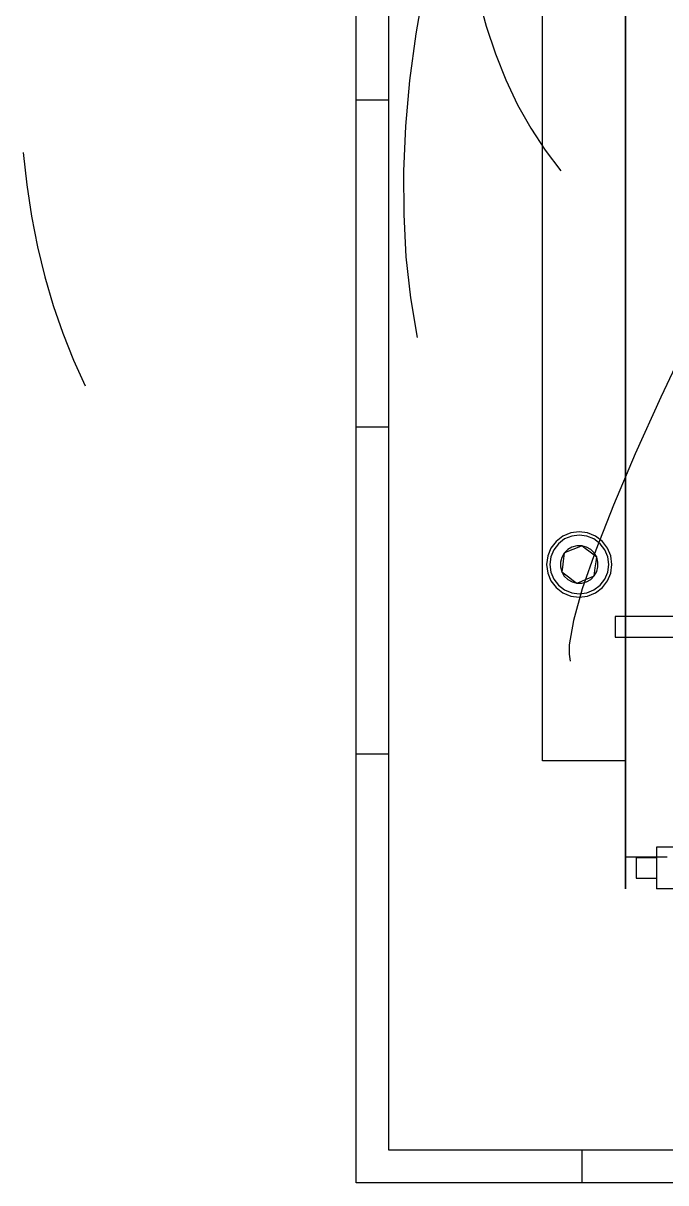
# Model space of a CAD drawing. Extents: x -1 to 1284, y 105 to 936.
# Drawn here: x 64.1 to 162.3, y 105 to 282.2 of the extents above; entities that cross this region are included whole.
import ezdxf

# ---------------------------------------------------------------- set-up
doc = ezdxf.new("R2010")
doc.units = 0

msp = doc.modelspace()

# ---------------------------------------------------------------- linework, layer by layer
for p, q in [((115, 105), (115, 936)), ((120, 110), (120, 930.999)), ((156.198, 149.955), (156.198, 713.128)), ((156.198, 713.128), (156.198, 149.955)), ((156.198, 149.955), (156.198, 713.128)), ((156.198, 713.128), (156.198, 149.955)), ((156.198, 149.955), (156.198, 713.128)), ((156.198, 713.128), (156.198, 149.955)), ((156.198, 149.955), (156.198, 713.128)), ((156.198, 713.128), (156.198, 149.955)), ((156.198, 149.955), (156.198, 713.128)), ((156.198, 713.128), (156.198, 149.955)), ((156.198, 149.955), (156.198, 713.128)), ((156.198, 713.128), (156.198, 149.955)), ((156.198, 149.955), (156.198, 713.128)), ((156.198, 713.128), (156.198, 149.955)), ((156.198, 149.955), (156.198, 713.128)), ((156.198, 713.128), (156.198, 149.955)), ((156.198, 149.955), (156.198, 713.128)), ((156.198, 713.128), (156.198, 149.955)), ((156.198, 149.955), (156.198, 713.128)), ((156.198, 713.128), (156.198, 149.955)), ((156.198, 149.955), (156.198, 713.128)), ((156.198, 713.128), (156.198, 149.955)), ((143.498, 169.511), (143.498, 693.573)), ((156.198, 191.573), (156.198, 549.211)), ((125.396, 287.882), (124.120057, 280.617262)), ((133.705735, 286.18789), (134.892974, 281.788178)), ((124.120057, 280.617262), (123.169491, 273.481172)), ((134.892974, 281.788178), (136.286115, 277.580879)), ((136.286115, 277.580879), (137.88376, 273.57346)), ((123.169491, 273.481172), (122.544605, 266.488816)), ((137.88376, 273.57346), (139.68451, 269.773386)), ((120, 270.5), (115, 270.5)), ((139.68451, 269.773386), (141.686966, 266.188124)), ((122.544605, 266.488816), (122.245703, 259.655278)), ((141.686966, 266.188124), (143.889729, 262.82514)), ((64.1194, 262.494), (64.674493, 257.547488)), ((143.889729, 262.82514), (146.2914, 259.6919)), ((122.245703, 259.655278), (122.273088, 252.995643)), ((64.674493, 257.547488), (65.41231, 252.729385)), ((65.41231, 252.729385), (66.331404, 248.04514)), ((122.273088, 252.995643), (122.627063, 246.524995)), ((66.331404, 248.04514), (67.430327, 243.500206)), ((122.627063, 246.524995), (123.307933, 240.258419)), ((67.430327, 243.500206), (68.70763, 239.100034)), ((123.307933, 240.258419), (124.316, 234.211)), ((68.70763, 239.100034), (70.161865, 234.850074)), ((70.161865, 234.850074), (71.791584, 230.755779)), ((166.060285, 234.554172), (161.589029, 225.104969)), ((71.791584, 230.755779), (73.59534, 226.8226)), ((161.589029, 225.104969), (157.670075, 216.429999)), ((120, 220.5), (115, 220.5)), ((157.670075, 216.429999), (154.338501, 208.601941)), ((154.338501, 208.601941), (151.629382, 201.69347)), ((146.61101, 203.841118), (145.567744, 203.038936)), ((147.827353, 204.343522), (146.61101, 203.841118)), ((147.955718, 203.860269), (146.86101, 203.408106)), ((149.111005, 204.51099), (147.827353, 204.343522)), ((149.111005, 204.01099), (147.955718, 203.860269)), ((150.394657, 204.343522), (149.111005, 204.51099)), ((150.266292, 203.860269), (149.111005, 204.01099)), ((151.361, 203.408106), (150.266292, 203.860269)), ((151.611, 203.841118), (150.394657, 204.343522)), ((152.654266, 203.038936), (151.611, 203.841118)), ((145.567744, 203.038936), (144.780887, 202.010995)), ((145.922071, 202.686142), (145.213899, 201.760995)), ((146.86101, 203.408106), (145.922071, 202.686142)), ((147.999974, 202.174354), (147.353181, 201.79984)), ((148.721203, 202.370394), (147.999974, 202.174354)), ((149.019832, 202.180664), (148.131481, 201.810166)), ((149.481, 202.373), (148.721203, 202.370394)), ((149.481, 202.373), (149.019832, 202.180664)), ((150.031446, 201.953151), (149.480521, 202.373769)), ((150.214723, 202.178168), (149.48053, 202.37377)), ((150.862457, 201.805285), (150.214723, 202.178168)), ((152.299939, 202.686142), (151.361, 203.408106)), ((153.008111, 201.760995), (152.299939, 202.686142)), ((153.441124, 202.010995), (152.654266, 203.038936)), ((144.284092, 200.815586), (144.111015, 199.511)), ((144.780887, 202.010995), (144.284092, 200.815586)), ((144.766784, 200.685127), (144.611015, 199.511)), ((145.213899, 201.760995), (144.766784, 200.685127)), ((146.438356, 200.602692), (146.247515, 199.880069)), ((146.816, 201.262), (146.438356, 200.602692)), ((146.816, 201.262), (146.654305, 200.01032)), ((147.212801, 201.427018), (146.816686, 201.26181)), ((147.353181, 201.79984), (146.81669, 201.26181)), ((148.131481, 201.810166), (147.212801, 201.427018)), ((151.629382, 201.69347), (149.577795, 195.777264)), ((150.77185, 201.387875), (150.031446, 201.953151)), ((151.775, 200.622), (150.77185, 201.387875)), ((151.392845, 201.278701), (150.862457, 201.805285)), ((151.775, 200.622), (151.392845, 201.278701)), ((151.686038, 199.934537), (151.77484, 200.621963)), ((151.972541, 199.888329), (151.774839, 200.62196)), ((153.455228, 200.685127), (153.008111, 201.760995)), ((153.93792, 200.815586), (153.441124, 202.010995)), ((153.611, 199.511), (153.455228, 200.685127)), ((154.111, 199.511), (153.93792, 200.815586)), ((144.111015, 199.511), (144.284093, 198.206414)), ((144.611015, 199.511), (144.766786, 198.336873)), ((146.247515, 199.880069), (146.248456, 199.132672)), ((146.248456, 199.132672), (146.446158, 198.39904)), ((146.534962, 199.086473), (146.446157, 198.399047)), ((146.654305, 200.01032), (146.534962, 199.086473)), ((151.405, 197.759), (151.566695, 199.01069)), ((151.566695, 199.01069), (151.686038, 199.934537)), ((151.782643, 198.418308), (151.973483, 199.140931)), ((151.973483, 199.140931), (151.972541, 199.888329)), ((153.455228, 198.336873), (153.610997, 199.511)), ((153.610997, 199.511), (153.611, 199.511)), ((153.93792, 198.206414), (154.110997, 199.511)), ((154.110997, 199.511), (154.111, 199.511)), ((144.284093, 198.206414), (144.780889, 197.011005)), ((144.766786, 198.336873), (145.213902, 197.261005)), ((144.780889, 197.011005), (145.567747, 195.983064)), ((145.213902, 197.261005), (145.922073, 196.335858)), ((146.446, 198.399), (147.44915, 197.633125)), ((146.446, 198.399), (146.828156, 197.742297)), ((146.828156, 197.742297), (147.358547, 197.215713)), ((147.358547, 197.215713), (148.006284, 196.84283)), ((147.44915, 197.633125), (148.189551, 197.067849)), ((148.006284, 196.84283), (148.74048, 196.64723)), ((148.189551, 197.067849), (148.740479, 196.647231)), ((148.741, 196.648), (149.137118, 196.813206)), ((149.137118, 196.813206), (150.055798, 197.196354)), ((149.500797, 196.650606), (150.222026, 196.846646)), ((150.055798, 197.196354), (150.944146, 197.566852)), ((150.222026, 196.846646), (150.868819, 197.22116)), ((150.868819, 197.22116), (151.40531, 197.75919)), ((150.944146, 197.566852), (151.405314, 197.759188)), ((151.405, 197.759), (151.782643, 198.418308)), ((152.299942, 196.335858), (153.008113, 197.261005)), ((152.654268, 195.983064), (153.441126, 197.011005)), ((153.008113, 197.261005), (153.455228, 198.336873)), ((153.441126, 197.011005), (153.93792, 198.206414)), ((145.567747, 195.983064), (146.611012, 195.180882)), ((145.922073, 196.335858), (146.861013, 195.613894)), ((146.611012, 195.180882), (147.827355, 194.678478)), ((146.861013, 195.613894), (147.955721, 195.161731)), ((147.955721, 195.161731), (149.111008, 195.01101)), ((149.577795, 195.777264), (148.218818, 190.925999)), ((148.741, 196.648), (149.500797, 196.650606)), ((149.111008, 195.01101), (150.266294, 195.161731)), ((150.266294, 195.161731), (151.361003, 195.613894)), ((150.39466, 194.678478), (151.611003, 195.180882)), ((151.361003, 195.613894), (152.299942, 196.335858)), ((151.611003, 195.180882), (152.654268, 195.983064)), ((147.827355, 194.678478), (149.111007, 194.51101)), ((149.111007, 194.51101), (150.39466, 194.678478)), ((164.136, 191.573), (154.611, 191.573)), ((154.611, 191.573), (154.611, 188.398)), ((148.218818, 190.925999), (147.587528, 187.212352)), ((154.611, 188.398), (164.136, 188.398)), ((156.198, 154.767), (156.198, 188.398)), ((147.587528, 187.212352), (147.555726, 185.804847)), ((147.555726, 185.804847), (147.719, 184.709)), ((120, 170.5), (115, 170.5)), ((156.198, 169.511), (143.498, 169.511)), ((446.648, 156.304), (160.911, 156.304)), ((160.911, 156.304), (160.911, 149.954)), ((162.548, 154.767), (156.198, 154.767)), ((157.786, 154.767), (157.786, 154.667)), ((160.911, 154.667), (157.786, 154.667)), ((157.786, 154.667), (157.786, 151.542)), ((157.786, 151.542), (160.911, 151.542)), ((446.648, 149.954), (160.911, 149.954)), ((1279, 110), (120, 110)), ((149.5, 110), (149.5, 105)), ((1284, 105), (115, 105))]:
    msp.add_line(p, q)

doc.saveas('drawing.dxf')
